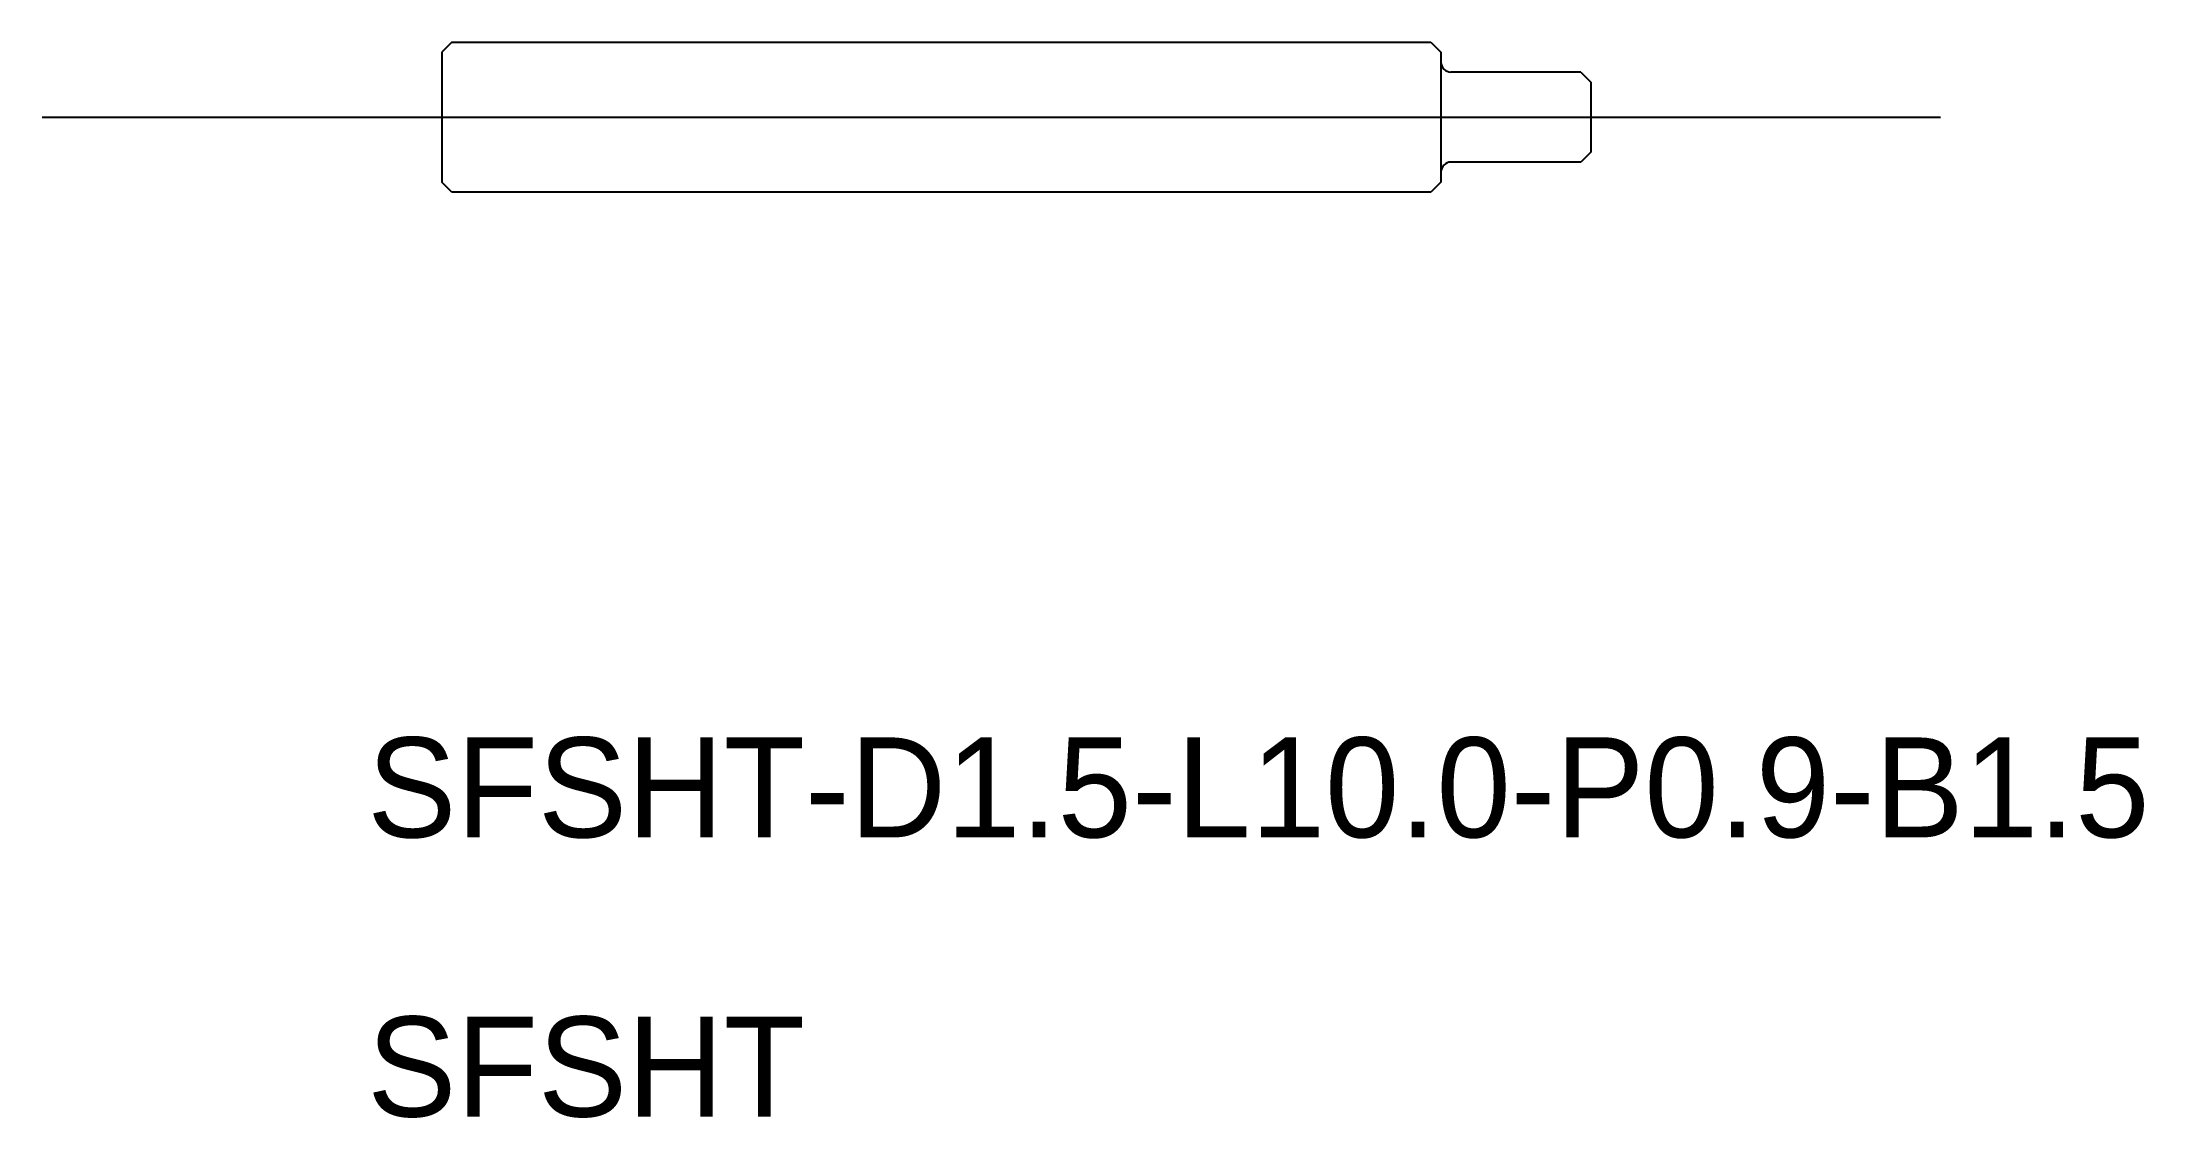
# Model space of a CAD drawing. Extents: x 573 to 594.1, y 589.1 to 599.9.
import ezdxf

# ---------------------------------------------------------------- set-up
doc = ezdxf.new("R2010")
doc.units = 0
doc.linetypes.add('CENTER', pattern=[50.8, 31.75, -6.35, 6.35, -6.35])
doc.layers.get('0').update_dxf_attribs({"linetype": 'CONTINUOUS'})
doc.layers.add('CENTER', color=1, linetype='CENTER')

msp = doc.modelspace()

# ---------------------------------------------------------------- linework, layer by layer
at = {"color": 7, "linetype": 'CONTINUOUS'}
for p, q in [((577.145, 599.851), (577.045, 599.751)), ((577.045, 599.751), (577.045, 598.451)), ((577.145, 599.851), (586.945, 599.851)), ((586.945, 599.851), (587.045, 599.751)), ((587.045, 599.751), (587.045, 598.451)), ((588.445, 599.551), (587.145, 599.551)), ((588.445, 599.551), (588.545, 599.451)), ((588.545, 599.451), (588.545, 598.751)), ((588.545, 598.751), (588.445, 598.651)), ((588.445, 598.651), (587.145, 598.651)), ((577.145, 598.351), (577.045, 598.451)), ((586.945, 598.351), (577.145, 598.351)), ((587.045, 598.451), (586.945, 598.351))]:
    msp.add_line(p, q, dxfattribs=at)
for centre, start, end in [((587.145, 599.651), 180, 270), ((587.145, 598.551), 90, 180)]:
    msp.add_arc(centre, 0.1, start, end, dxfattribs=at)
at = {"layer": 'CENTER', "color": 1, "linetype": 'CENTER'}
msp.add_line((573.045, 599.101), (592.045, 599.101), dxfattribs=at)

# ---------------------------------------------------------------- texts
at = {"color": 7, "linetype": 'CONTINUOUS'}
for s, p in [('SFSHT-D1.5-L10.0-P0.9-B1.5', (576.299, 591.898)), ('SFSHT', (576.299, 589.106))]:
    msp.add_text(s, height=1, dxfattribs=at).set_placement(p)

doc.saveas('drawing.dxf')
